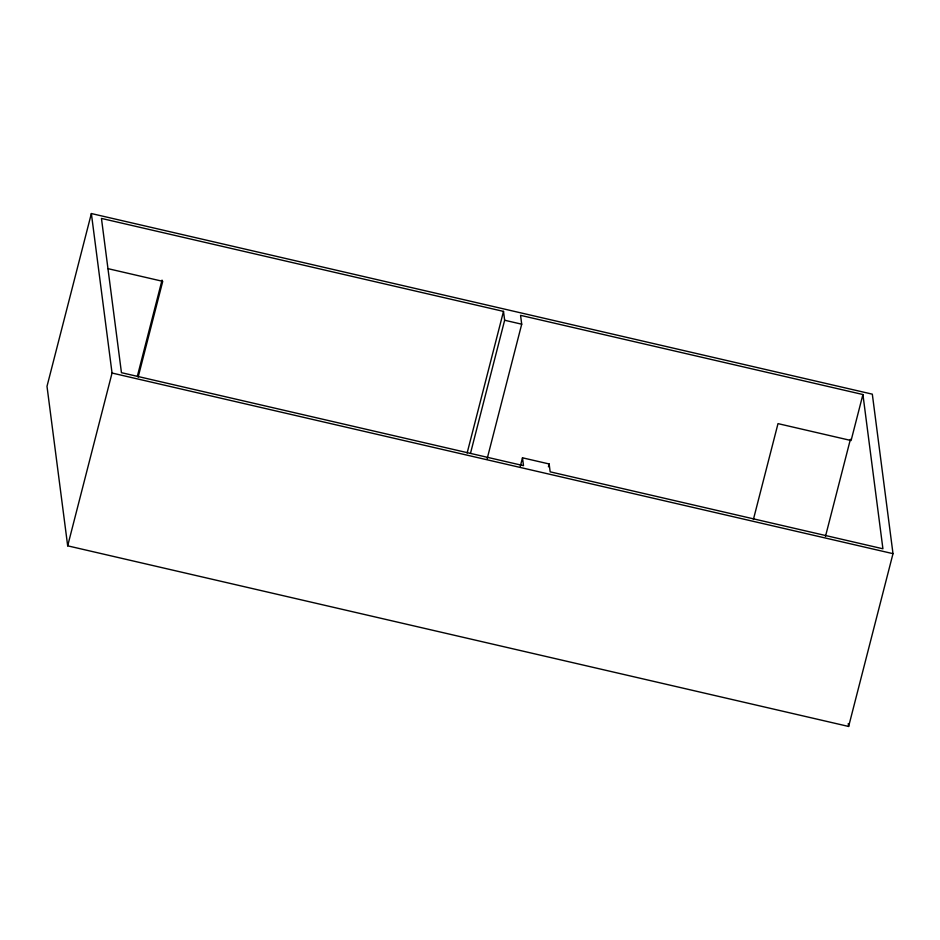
<?xml version="1.0" encoding="UTF-8"?>
<svg xmlns="http://www.w3.org/2000/svg" width="940" height="940" viewBox="0 0 940 940"><rect width="100%" height="100%" fill="white"/><g stroke="black" fill="none" stroke-linecap="round" stroke-linejoin="round"><path stroke-width="1.41" d="M91.368 213.545L47 386.34L67.68 545.835L848.632 726.456L893 553.66L872.32 394.166L91.368 213.545L112.048 373.039L67.68 545.835M137.44 375.918L162.044 280.108M138.145 377.128L162.738 281.33L107.912 268.64M467.133 453.033L503.499 311.399L101.45 218.421L121.448 372.675L523.51 465.664L522.487 457.804L549.148 463.972L550.17 471.833L882.918 548.784L862.92 394.53L520.56 315.346L521.712 324.194L487.155 458.744M470.47 453.386L504.651 320.246L503.499 311.399M520.302 466.299L522.487 457.804M548.42 466.804L549.148 463.972M753.41 519.421L778.003 423.623L851.1 440.531L862.92 394.53M825.438 536.529L850.406 439.309M504.651 320.246L521.712 324.194M112.048 373.039L893 553.66M848.256 723.553L848.632 726.456"/></g></svg>
